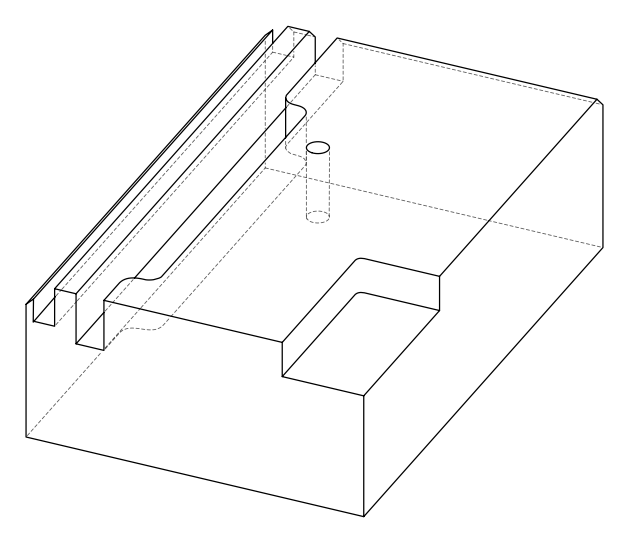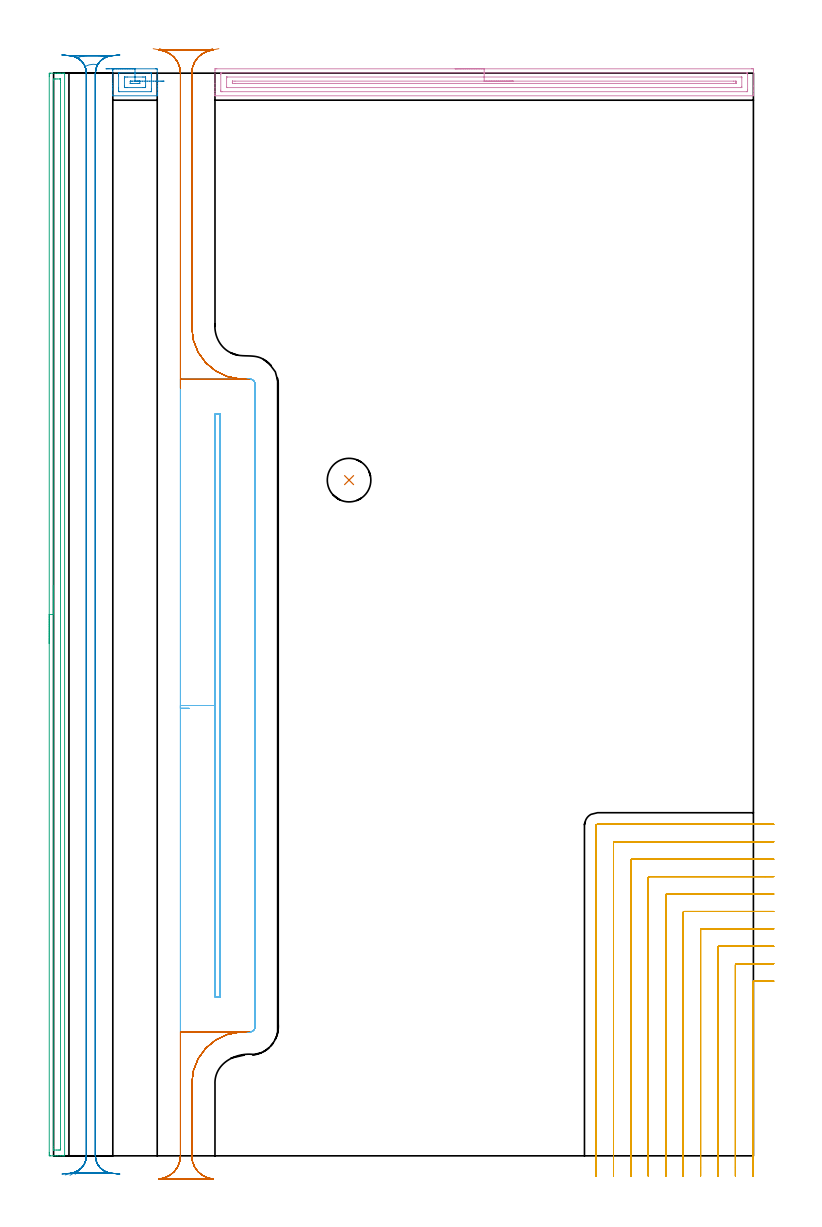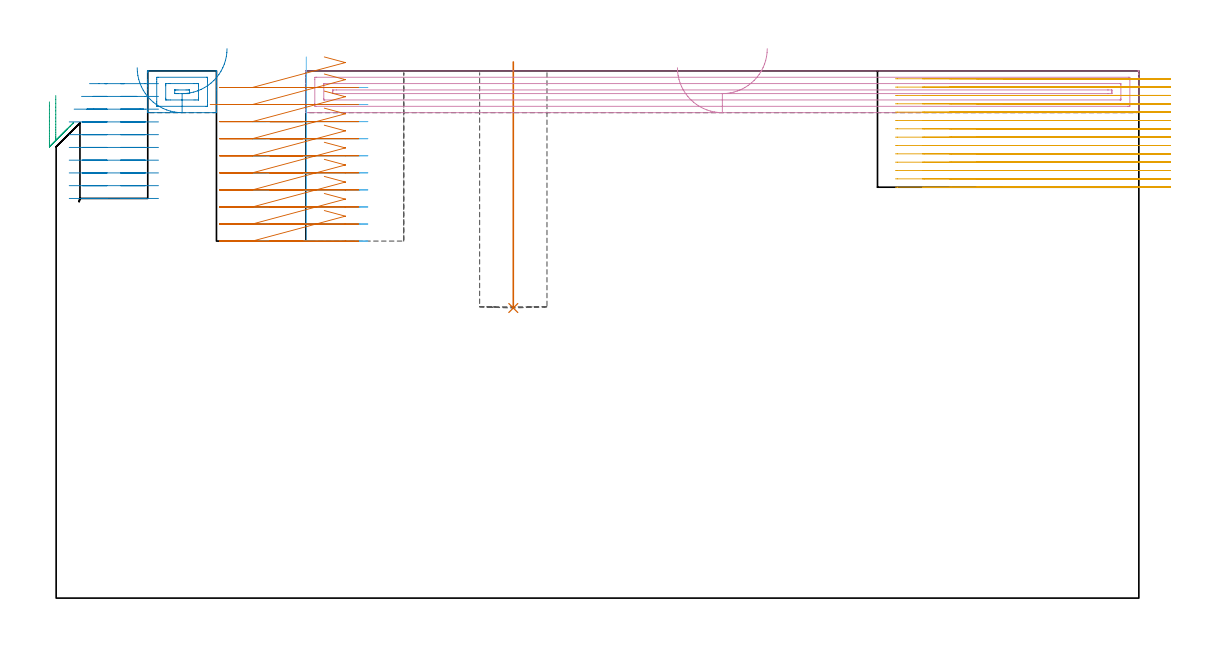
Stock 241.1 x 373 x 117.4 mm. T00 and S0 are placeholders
(PLAN: 8 operations, 4 tool changes, 98 min)
(1 INDEXABLE_INSERT_DRILL_BLIND_HOLE_FROM_SOLID | STEP1POCKET | NXT0302_001 | 0.22 min | 9281 mm3)
(2 AREA_MILL | FG_CHAMFER_SURFACE | UGT0205_001 | 0.68 min | 1146 mm3)
(3 AREA_MILL_1 | FG_CHAMFER_SURFACE_1 | UGT0205_001 | 6.16 min | 51449 mm3)
(4 AREA_MILL_2 | FG_CHAMFER_SURFACE_2 | UGT0205_001 | 6.12 min | 8265 mm3)
(5 MILL_CORNER_NOTCH_RECTANGULAR | CORNER_NOTCH_RECTANGULAR | NXT0201_009 | Follow Part, ap 2, ae 75% | 39.67 min | 178075 mm3)
(6 MILL_SLOT | SLOT_PARTIAL_RECTANGULAR | NXT0201_012 | Follow Part, ap 4, ae 75% | 19.56 min | 378104 mm3)
(7 MILL_RECTANGULAR_SLOT | SLOT_RECTANGULAR | NXT0201_012 | Follow Part, ap 4, ae 75% | 9.46 min | 101861 mm3)
(8 MILL_RECTANGULAR_SLOT_1 | SLOT_RECTANGULAR_1 | NXT0201_011 | Follow Part, ap 3, ae 75% | 16.13 min | 136432 mm3)
(TOOL NXT0302_001 | Index. Insert Drill 15mm [880-D1500L20-05] | D15 PA176 FL75 Z2)
(TOOL UGT0205_001 | Chamfer Mill 20 x 3 x 45 deg. | D20 FL50 Z2)
(TOOL NXT0201_009 | ENDMILL 8mm [2P460-0800-NA 1630] | D8 FL26 Z6)
(TOOL NXT0201_012 | ENDMILL 16mm [2P460-1600-NA 1630] | D16 FL38 Z6)
(TOOL NXT0201_011 | ENDMILL 12mm [2P460-1200-NA 1630] | D12 FL38 Z6)
(OP 1 INDEXABLE_INSERT_DRILL_BLIND_HOLE_FROM_SOLID)
G17 G21 G94 G90
T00 M6
G54
G17 G0 G90 X101.8 Y232.8 S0 M3
G43 Z127.4 H1
G94 G81 G98 Z64.6 F250. R119.4
G80
M5
M2
(OP 2 AREA_MILL)
G17 G21 G94 G90
T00 M6
G54
G17 G0 G90 X18.05 Y374.5 S1061 M3
G43 Z127.4 H0
Z118.1
G94 G1 X18.088 Z117.228 F250.
X18.202 Z116.364
X18.391 Z115.512
X18.653 Z114.68
X18.987 Z113.874
X19.39 Z113.1
X19.858 Z112.364
X20.39 Z111.672
X20.979 Z111.029
X21.622 Z110.44
X22.314 Z109.908
X23.05 Z109.44
X23.824 Z109.037
X24.63 Z108.703
X25.462 Z108.441
X26.313 Z108.252
X27.178 Z108.138
X28.05 Z108.1
X35.155
X35.424 Y374.497 Z108.102
X35.69 Y374.491 Z108.105
X35.7 Y374.218 Z108.378
Y369.403 Z113.191
Y368.712 Z113.886
Y368.509 Z114.088
Y367.818 Z114.779
Y367.615 Z114.982
Y367.209 Z115.39
Y366.233 Z116.366
Y365.827 Z116.771
Y365.484 Z117.114
X35.694 Y365.238 Z117.354
X35.69 Y365.203 Z117.389
X35.599 Y365.2 Z117.4
X20.501
X20.41 Y365.203 Z117.389
X20.401 Y365.236 Z117.356
Y365.241 Z117.352
X20.4 Y365.485 Z117.114
Y367.209 Z115.39
Y367.615 Z114.982
Y367.818 Z114.779
Y368.509 Z114.088
Y368.712 Z113.886
Y369.403 Z113.191
Y373.873 Z108.723
X20.402 Y374.221 Z108.376
X20.41 Y374.491 Z108.105
X20.679 Y374.499 Z108.099
X28.05 Y374.5 Z108.1
Y373.086 Z109.514
X33.379 Y373.085 Z109.515
X33.485 Y373.083 Z109.517
X33.687 Y373.079 Z109.521
X33.691 Y372.979 Z109.621
X33.698 Y372.658 Z109.942
X33.7 Y372.085 Z110.515
Y371.762 Z110.838
Y367.615 Z114.985
Y367.292 Z115.308
X33.696 Y366.721 Z115.879
X33.693 Y366.641 Z115.959
X33.691 Y366.626 Z115.974
X33.66 Y366.621 Z115.979
X33.591 Y366.618 Z115.982
X33.484 Y366.615 Z115.985
X22.721
X22.615 Y366.617 Z115.983
X22.413 Y366.621 Z115.979
X22.409 Y366.721 Z115.879
X22.402 Y367.042 Z115.558
X22.4 Y367.615 Z114.985
Y367.938 Z114.662
Y372.085 Z110.515
Y372.408 Z110.192
X22.404 Y372.979 Z109.621
X22.407 Y373.059 Z109.541
X22.409 Y373.074 Z109.526
X22.44 Y373.079 Z109.521
X22.509 Y373.082 Z109.518
X22.616 Y373.085 Z109.515
X28.05 Y373.086 Z109.514
Y371.672 Z110.928
X30.714
X31.125 Y371.671 Z110.929
X31.603 Y371.669 Z110.931
X31.669 Y371.667 Z110.933
X31.682 Y371.666 Z110.934
X31.69 Y371.616 Z110.984
X31.696 Y371.485 Z111.115
X31.699 Y371.289 Z111.311
X31.7 Y371.191 Z111.409
Y368.509 Z114.091
Y368.411 Z114.189
X31.698 Y368.313 Z114.287
X31.69 Y368.117 Z114.483
X31.683 Y368.034 Z114.566
X31.661 Y368.033 Z114.567
X31.603 Y368.031 Z114.569
X31.192 Y368.029 Z114.571
X30.714 Y368.028 Z114.572
X25.386
X24.975 Y368.029 Z114.571
X24.497 Y368.031 Z114.569
X24.431 Y368.033 Z114.567
X24.418 Y368.034 Z114.566
X24.41 Y368.085 Z114.515
X24.404 Y368.215 Z114.385
X24.401 Y368.411 Z114.189
X24.4 Y368.509 Z114.091
Y371.289 Z111.311
X24.402 Y371.387 Z111.213
X24.41 Y371.583 Z111.017
X24.417 Y371.666 Z110.934
X24.439 Y371.668 Z110.932
X24.497 Y371.669 Z110.931
X24.908 Y371.671 Z110.929
X25.386 Y371.672 Z110.928
X28.05
Y370.257 Z112.343
X29.378 Y370.256 Z112.344
X29.578 Y370.254 Z112.346
X29.676 Y370.25 Z112.35
X29.69 Y370.248 Z112.352
X29.694 Y370.23 Z112.37
X29.696 Y370.192 Z112.408
X29.697 Y369.533 Z113.067
X29.691 Y369.468 Z113.132
X29.688 Y369.45 Z113.15
X29.646 Y369.447 Z113.153
X29.545 Y369.445 Z113.155
X29.343 Y369.443 Z113.157
X28.938
X27.122
X26.722 Y369.444 Z113.156
X26.522 Y369.446 Z113.154
X26.424 Y369.45 Z113.15
X26.41 Y369.452 Z113.148
X26.406 Y369.47 Z113.13
X26.404 Y369.508 Z113.092
X26.403 Y370.167 Z112.433
X26.409 Y370.232 Z112.368
X26.412 Y370.25 Z112.35
X26.454 Y370.253 Z112.347
X26.555 Y370.255 Z112.345
X26.757 Y370.257 Z112.343
X27.162
X28.05
X28.922 Z112.381
X29.786 Z112.495
X30.638 Z112.683
X31.47 Z112.946
X32.276 Z113.28
X33.05 Z113.682
X33.786 Z114.151
X34.478 Z114.682
X35.121 Z115.272
X35.71 Z115.915
X36.242 Z116.607
X36.71 Z117.343
X37.113 Z118.116
X37.447 Z118.922
X37.709 Z119.754
X37.898 Z120.606
X38.012 Z121.471
X38.05 Z122.343
G0 Z127.4
M5
M2
(OP 3 AREA_MILL_1)
G17 G21 G94 G90
T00 M6
G54
G17 G0 G90 X-1.5 Y176.5 S1061 M3
G43 Z127.4 H0
Z110.5
G94 G1 Y176.538 Z109.628 F250.
Y176.652 Z108.764
Y176.841 Z107.912
Y177.103 Z107.08
Y177.437 Z106.274
Y177.84 Z105.5
Y178.308 Z104.764
Y178.84 Z104.072
Y179.429 Z103.429
Y180.072 Z102.84
Y180.764 Z102.309
Y181.5 Z101.84
Y182.274 Z101.437
Y183.08 Z101.103
Y183.912 Z100.841
Y184.764 Z100.652
Y185.628 Z100.538
Y186.5 Z100.5
Y371.938
X-1.499 Y372.378 Z100.501
X-1.495 Y372.826 Z100.503
X-1.491 Y372.99 Z100.505
X-1.053 Y373. Z100.943
X0.709 Z102.704
X1.245 Z103.242
X1.591 Z103.587
X2.126 Z104.122
X2.472 Z104.467
X3.163 Z105.163
X3.449 Z105.449
X3.797 Y372.995 Z105.788
X3.798 Y372.993 Z105.789
X3.8 Y372.825 Z105.8
Y0.175
X3.798 Y0.007 Z105.789
X3.797 Y0.005 Z105.788
X3.449 Y0. Z105.449
X3.163 Z105.163
X2.472 Z104.467
X1.245 Z103.242
X0.709 Z102.704
X0.096 Z102.091
X-1.053 Y0.001 Z100.943
X-1.284 Y0.004 Z100.712
X-1.491 Y0.01 Z100.505
X-1.495 Y0.174 Z100.503
X-1.499 Y0.622 Z100.501
X-1.5 Y1.076 Z100.5
Y186.5
X-0.086 Z101.914
X-0.085 Y370.503 Z101.915
X-0.084 Y370.591 Z101.916
X-0.079 Y370.984 Z101.921
X0.31 Y370.995 Z102.31
X0.709 Y370.998 Z102.709
X1.187 Y371. Z103.187
X2.068 Z104.068
X2.288 Y370.999 Z104.288
X2.32 Y370.998 Z104.32
X2.354 Y370.994 Z104.354
X2.376 Y370.991 Z104.376
X2.379 Y370.966 Z104.379
X2.385 Y370.679 Z104.385
Y370.591
X2.386 Y369.784 Z104.386
X2.385 Y2.497 Z104.385
X2.384 Y2.409 Z104.384
X2.379 Y2.016 Z104.379
X1.99 Y2.005 Z103.99
X1.591 Y2.002 Z103.591
X1.113 Y2. Z103.113
X0.232 Z102.232
X0.012 Y2.001 Z102.012
X-0.02 Y2.002 Z101.98
X-0.054 Y2.005 Z101.946
X-0.076 Y2.009 Z101.924
X-0.079 Y2.034 Z101.921
X-0.085 Y2.321 Z101.915
Y2.409
X-0.086 Y3.216 Z101.914
Y186.5
Y187.372 Z101.952
Y188.236 Z102.066
Y189.088 Z102.255
Y189.92 Z102.517
Y190.726 Z102.851
Y191.5 Z103.254
Y192.236 Z103.723
Y192.928 Z104.254
Y193.571 Z104.843
Y194.16 Z105.486
Y194.692 Z106.178
Y195.16 Z106.914
Y195.563 Z107.688
Y195.897 Z108.494
Y196.159 Z109.326
Y196.348 Z110.178
Y196.462 Z111.043
Y196.5 Z111.914
G0 Z127.4
M5
M2
(OP 4 AREA_MILL_2)
G17 G21 G94 G90
T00 M6
G54
G17 G0 G90 X138.35 Y374.5 S1061 M3
G43 Z127.4 H0
Z118.1
G94 G1 X138.388 Z117.228 F250.
X138.502 Z116.364
X138.691 Z115.512
X138.953 Z114.68
X139.287 Z113.874
X139.69 Z113.1
X140.159 Z112.364
X140.69 Z111.672
X141.279 Z111.029
X141.922 Z110.44
X142.614 Z109.908
X143.35 Z109.44
X144.124 Z109.037
X144.93 Z108.703
X145.762 Z108.441
X146.614 Z108.252
X147.478 Z108.138
X148.35 Z108.1
X240.468
X240.738 Y374.497 Z108.102
X241.09 Y374.492 Z108.106
X241.1 Y374.135 Z108.462
Y368.509 Z114.086
Y367.09 Z115.506
Y366.721 Z115.874
Y365.982 Z116.618
Y365.718 Z116.882
X241.093 Y365.271 Z117.32
X241.09 Y365.203 Z117.389
X240.915 Y365.2 Z117.4
X55.785
X55.61 Y365.203 Z117.388
X55.605 Y365.235 Z117.357
X55.603 Y365.273 Z117.318
X55.6 Y365.718 Z116.881
Y365.982 Z116.618
Y366.721 Z115.874
Y367.985 Z114.613
Y369.403 Z113.193
X55.601 Y373.873 Z108.725
X55.606 Y374.493 Z108.105
X55.61 Y374.495 Z108.102
X56.232 Y374.5 Z108.1
X148.35
Y373.086 Z109.514
X238.679
X238.786 Y373.084 Z109.516
X238.999 Y373.079 Z109.521
X239.091 Y373.07 Z109.53
X239.095 Y373.039 Z109.561
X239.098 Y372.979 Z109.621
X239.1 Y372.558 Z110.042
X239.099 Y367.195 Z115.405
X239.093 Y366.721 Z115.879
X239.09 Y366.623 Z115.977
X238.893 Y366.617 Z115.983
X238.786 Y366.615 Z115.985
X58.021 Y366.614 Z115.986
X57.914 Y366.616 Z115.984
X57.701 Y366.621 Z115.979
X57.609 Y366.63 Z115.97
X57.605 Y366.661 Z115.939
X57.602 Y366.721 Z115.879
X57.6 Y367.141 Z115.459
X57.601 Y372.505 Z110.095
X57.607 Y372.979 Z109.621
X57.61 Y373.077 Z109.523
X57.807 Y373.083 Z109.517
X57.914 Y373.085 Z109.515
X148.35 Y373.086 Z109.514
Y371.672 Z110.928
X236.891 Y371.671 Z110.929
X237.051 Y371.67 Z110.93
X237.077 Y371.668 Z110.932
X237.085 Y371.666 Z110.934
X237.09 Y371.65 Z110.95
X237.097 Y371.54 Z111.06
X237.099 Y371.4 Z111.2
Y368.301 Z114.299
X237.093 Y368.091 Z114.509
X237.09 Y368.036 Z114.564
X237.069 Y368.034 Z114.566
X237.011 Y368.031 Z114.569
X236.891 Y368.029 Z114.571
X59.81
X59.649 Y368.03 Z114.57
X59.623 Y368.032 Z114.568
X59.615 Y368.034 Z114.566
X59.61 Y368.05 Z114.55
X59.604 Y368.16 Z114.44
X59.601 Y368.3 Z114.3
Y371.399 Z111.201
X59.607 Y371.609 Z110.991
X59.61 Y371.664 Z110.936
X59.631 Y371.666 Z110.934
X59.689 Y371.669 Z110.931
X59.81 Y371.671 Z110.929
X148.35 Y371.672 Z110.928
Y370.257 Z112.343
X234.247
X235.061 Y370.252 Z112.348
X235.082 Y370.251 Z112.349
X235.09 Y370.238 Z112.362
X235.095 Y370.184 Z112.416
X235.099 Y370.073 Z112.527
X235.1 Y369.85 Z112.75
X235.099 Y369.627 Z112.973
X235.095 Y369.516 Z113.084
X235.09 Y369.462 Z113.138
X235.082 Y369.449 Z113.151
X235.058 Y369.447 Z113.153
X234.247 Y369.443 Z113.157
X234.208
X62.453
X61.639 Y369.448 Z113.152
X61.618 Y369.449 Z113.151
X61.61 Y369.462 Z113.138
X61.605 Y369.516 Z113.084
X61.602 Y369.627 Z112.973
X61.6 Y369.85 Z112.75
X61.602 Y370.073 Z112.527
X61.605 Y370.184 Z112.416
X61.61 Y370.238 Z112.362
X61.618 Y370.251 Z112.349
X61.641 Y370.254 Z112.346
X61.678 Y370.256 Z112.344
X62.493 Y370.257 Z112.343
X148.35
X149.222 Z112.381
X150.087 Z112.495
X150.938 Z112.683
X151.77 Z112.946
X152.576 Z113.28
X153.35 Z113.682
X154.086 Z114.151
X154.778 Z114.682
X155.421 Z115.272
X156.01 Z115.915
X156.542 Z116.607
X157.01 Z117.343
X157.413 Z118.116
X157.747 Z118.922
X158.009 Z119.754
X158.198 Z120.606
X158.312 Z121.471
X158.35 Z122.343
G0 Z127.4
M5
M2
(OP 5 MILL_CORNER_NOTCH_RECTANGULAR)
G17 G21 G94 G90
T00 M6
G54
G17 G0 G90 X248.1 Y60.2 S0 M3
G43 Z127.507 H1
Z115.649
G94 G1 X245.1 F250.
X241.295 F500.
G3 X240.9 Y59.805 R0.4
G1 Y-4.
Y-7. F250.
G0 Z127.507
X248.1 Y66.2
Z115.649
G1 X245.1
X235.296 F500.
G3 X234.9 Y65.804 R0.4
G1 Y-4.
Y-7. F250.
G0 Z127.507
X248.1 Y72.2
Z115.649
G1 X245.1
X229.296 F500.
G3 X228.9 Y71.804 R0.4
G1 Y-4.
Y-7. F250.
G0 Z127.507
X248.1 Y78.2
Z115.649
G1 X245.1
X223.296 F500.
G3 X222.9 Y77.804 R0.4
G1 Y-4.
Y-7. F250.
G0 Z127.507
X248.1 Y84.2
Z115.649
G1 X245.1
X217.296 F500.
G3 X216.9 Y83.804 R0.4
G1 Y-4.
Y-7. F250.
G0 Z127.507
X248.1 Y90.2
Z115.649
G1 X245.1
X211.297 F500.
G3 X210.9 Y89.803 R0.4
G1 Y-4.
Y-7. F250.
G0 Z127.507
X248.1 Y96.2
Z115.649
G1 X245.1
X205.297 F500.
G3 X204.9 Y95.803 R0.4
G1 Y-4.
Y-7. F250.
G0 Z127.507
X248.1 Y102.2
Z115.649
G1 X245.1
X199.297 F500.
G3 X198.9 Y101.803 R0.4
G1 Y-4.
Y-7. F250.
G0 Z127.507
X248.1 Y108.2
Z115.649
G1 X245.1
X193.297 F500.
G3 X192.9 Y107.803 R0.4
G1 Y-4.
Y-7. F250.
G0 Z127.507
X248.1 Y114.2
Z115.649
G1 X245.1
X187.297 F500.
G3 X186.9 Y113.803 R0.4
G1 Y-4.
Y-7. F250.
G0 Z127.507
X248.1 Y60.2
Z113.792
G1 X245.1
X241.295 F500.
G3 X240.9 Y59.805 R0.4
G1 Y-4.
Y-7. F250.
G0 Z127.507
X248.1 Y66.2
Z113.792
G1 X245.1
X235.296 F500.
G3 X234.9 Y65.804 R0.4
G1 Y-4.
Y-7. F250.
G0 Z127.507
X248.1 Y72.2
Z113.792
G1 X245.1
X229.296 F500.
G3 X228.9 Y71.804 R0.4
G1 Y-4.
Y-7. F250.
G0 Z127.507
X248.1 Y78.2
Z113.792
G1 X245.1
X223.296 F500.
G3 X222.9 Y77.804 R0.4
G1 Y-4.
Y-7. F250.
G0 Z127.507
X248.1 Y84.2
Z113.792
G1 X245.1
X217.296 F500.
G3 X216.9 Y83.804 R0.4
G1 Y-4.
Y-7. F250.
G0 Z127.507
X248.1 Y90.2
Z113.792
G1 X245.1
X211.296 F500.
G3 X210.9 Y89.803 R0.4
G1 Y-4.
Y-7. F250.
G0 Z127.507
X248.1 Y96.2
Z113.792
G1 X245.1
X205.297 F500.
G3 X204.9 Y95.803 R0.4
G1 Y-4.
Y-7. F250.
G0 Z127.507
X248.1 Y102.2
Z113.792
G1 X245.1
X199.297 F500.
G3 X198.9 Y101.803 R0.4
G1 Y-4.
Y-7. F250.
G0 Z127.507
X248.1 Y108.2
Z113.792
G1 X245.1
X193.297 F500.
G3 X192.9 Y107.803 R0.4
G1 Y-4.
Y-7. F250.
G0 Z127.507
X248.1 Y114.2
Z113.792
G1 X245.1
X187.297 F500.
G3 X186.9 Y113.803 R0.4
G1 Y-4.
Y-7. F250.
G0 Z127.507
X248.1 Y60.2
Z111.934
G1 X245.1
X241.295 F500.
G3 X240.9 Y59.805 R0.4
G1 Y-4.
Y-7. F250.
G0 Z127.507
X248.1 Y66.2
Z111.934
G1 X245.1
X235.296 F500.
G3 X234.9 Y65.804 R0.4
G1 Y-4.
Y-7. F250.
G0 Z127.507
X248.1 Y72.2
Z111.934
G1 X245.1
X229.296 F500.
G3 X228.9 Y71.804 R0.4
G1 Y-4.
Y-7. F250.
G0 Z127.507
X248.1 Y78.2
Z111.934
G1 X245.1
X223.296 F500.
G3 X222.9 Y77.804 R0.4
G1 Y-4.
Y-7. F250.
G0 Z127.507
X248.1 Y84.2
Z111.934
G1 X245.1
X217.296 F500.
G3 X216.9 Y83.804 R0.4
G1 Y-4.
Y-7. F250.
G0 Z127.507
X248.1 Y90.2
Z111.934
G1 X245.1
X211.297 F500.
G3 X210.9 Y89.803 R0.4
G1 Y-4.
Y-7. F250.
G0 Z127.507
X248.1 Y96.2
Z111.934
G1 X245.1
X205.297 F500.
G3 X204.9 Y95.803 R0.4
G1 Y-4.
Y-7. F250.
G0 Z127.507
X248.1 Y102.2
Z111.934
G1 X245.1
X199.297 F500.
G3 X198.9 Y101.803 R0.4
G1 Y-4.
Y-7. F250.
G0 Z127.507
X248.1 Y108.2
Z111.934
G1 X245.1
X193.297 F500.
G3 X192.9 Y107.803 R0.4
G1 Y-4.
Y-7. F250.
G0 Z127.507
X248.1 Y114.2
Z111.934
G1 X245.1
X187.297 F500.
G3 X186.9 Y113.803 R0.4
G1 Y-4.
Y-7. F250.
G0 Z127.507
X248.1 Y60.2
Z110.076
G1 X245.1
X241.295 F500.
G3 X240.9 Y59.805 R0.4
G1 Y-4.
Y-7. F250.
G0 Z127.507
X248.1 Y66.2
Z110.076
G1 X245.1
X235.296 F500.
G3 X234.9 Y65.804 R0.4
G1 Y-4.
Y-7. F250.
G0 Z127.507
X248.1 Y72.2
Z110.076
G1 X245.1
X229.296 F500.
G3 X228.9 Y71.804 R0.4
G1 Y-4.
Y-7. F250.
G0 Z127.507
X248.1 Y78.2
Z110.076
G1 X245.1
X223.296 F500.
G3 X222.9 Y77.804 R0.4
G1 Y-4.
Y-7. F250.
G0 Z127.507
X248.1 Y84.2
Z110.076
G1 X245.1
X217.296 F500.
G3 X216.9 Y83.804 R0.4
G1 Y-4.
Y-7. F250.
G0 Z127.507
X248.1 Y90.2
Z110.076
G1 X245.1
X211.296 F500.
G3 X210.9 Y89.803 R0.4
G1 Y-4.
Y-7. F250.
G0 Z127.507
X248.1 Y96.2
Z110.076
G1 X245.1
X205.297 F500.
G3 X204.9 Y95.803 R0.4
G1 Y-4.
Y-7. F250.
G0 Z127.507
X248.1 Y102.2
Z110.076
G1 X245.1
X199.297 F500.
G3 X198.9 Y101.803 R0.4
G1 Y-4.
Y-7. F250.
G0 Z127.507
X248.1 Y108.2
Z110.076
G1 X245.1
X193.297 F500.
G3 X192.9 Y107.803 R0.4
G1 Y-4.
Y-7. F250.
G0 Z127.507
X248.1 Y114.2
Z110.076
G1 X245.1
X187.297 F500.
G3 X186.9 Y113.803 R0.4
G1 Y-4.
Y-7. F250.
G0 Z127.507
X248.1 Y60.2
Z108.219
G1 X245.1
X241.295 F500.
G3 X240.9 Y59.805 R0.4
G1 Y-4.
Y-7. F250.
G0 Z127.507
X248.1 Y66.2
Z108.219
G1 X245.1
X235.296 F500.
G3 X234.9 Y65.804 R0.4
G1 Y-4.
Y-7. F250.
G0 Z127.507
X248.1 Y72.2
Z108.219
G1 X245.1
X229.296 F500.
G3 X228.9 Y71.804 R0.4
G1 Y-4.
Y-7. F250.
G0 Z127.507
X248.1 Y78.2
Z108.219
G1 X245.1
X223.296 F500.
G3 X222.9 Y77.804 R0.4
G1 Y-4.
Y-7. F250.
G0 Z127.507
X248.1 Y84.2
Z108.219
G1 X245.1
X217.296 F500.
G3 X216.9 Y83.804 R0.4
G1 Y-4.
Y-7. F250.
G0 Z127.507
X248.1 Y90.2
Z108.219
G1 X245.1
X211.297 F500.
G3 X210.9 Y89.803 R0.4
G1 Y-4.
Y-7. F250.
G0 Z127.507
X248.1 Y96.2
Z108.219
G1 X245.1
X205.297 F500.
G3 X204.9 Y95.803 R0.4
G1 Y-4.
Y-7. F250.
G0 Z127.507
X248.1 Y102.2
Z108.219
G1 X245.1
X199.297 F500.
G3 X198.9 Y101.803 R0.4
G1 Y-4.
Y-7. F250.
G0 Z127.507
X248.1 Y108.2
Z108.219
G1 X245.1
X193.297 F500.
G3 X192.9 Y107.803 R0.4
G1 Y-4.
Y-7. F250.
G0 Z127.507
X248.1 Y114.2
Z108.219
G1 X245.1
X187.297 F500.
G3 X186.9 Y113.803 R0.4
G1 Y-4.
Y-7. F250.
G0 Z127.507
X248.1 Y60.2
Z106.361
G1 X245.1
X241.295 F500.
G3 X240.9 Y59.805 R0.4
G1 Y-4.
Y-7. F250.
G0 Z127.507
X248.1 Y66.2
Z106.361
G1 X245.1
X235.296 F500.
G3 X234.9 Y65.804 R0.4
G1 Y-4.
Y-7. F250.
G0 Z127.507
X248.1 Y72.2
Z106.361
G1 X245.1
X229.296 F500.
G3 X228.9 Y71.804 R0.4
G1 Y-4.
Y-7. F250.
G0 Z127.507
X248.1 Y78.2
Z106.361
G1 X245.1
X223.296 F500.
G3 X222.9 Y77.804 R0.4
G1 Y-4.
Y-7. F250.
G0 Z127.507
X248.1 Y84.2
Z106.361
G1 X245.1
X217.296 F500.
G3 X216.9 Y83.804 R0.4
G1 Y-4.
Y-7. F250.
G0 Z127.507
X248.1 Y90.2
Z106.361
G1 X245.1
X211.296 F500.
G3 X210.9 Y89.804 R0.4
G1 Y-4.
Y-7. F250.
G0 Z127.507
X248.1 Y96.2
Z106.361
G1 X245.1
X205.297 F500.
G3 X204.9 Y95.803 R0.4
G1 Y-4.
Y-7. F250.
G0 Z127.507
X248.1 Y102.2
Z106.361
G1 X245.1
X199.297 F500.
G3 X198.9 Y101.803 R0.4
G1 Y-4.
Y-7. F250.
G0 Z127.507
X248.1 Y108.2
Z106.361
G1 X245.1
X193.297 F500.
G3 X192.9 Y107.803 R0.4
G1 Y-4.
Y-7. F250.
G0 Z127.507
X248.1 Y114.2
Z106.361
G1 X245.1
X187.297 F500.
G3 X186.9 Y113.803 R0.4
G1 Y-4.
Y-7. F250.
G0 Z127.507
X248.1 Y60.2
Z104.503
G1 X245.1
X241.295 F500.
G3 X240.9 Y59.805 R0.4
G1 Y-4.
Y-7. F250.
G0 Z127.507
X248.1 Y66.2
Z104.503
G1 X245.1
X235.296 F500.
G3 X234.9 Y65.804 R0.4
G1 Y-4.
Y-7. F250.
G0 Z127.507
X248.1 Y72.2
Z104.503
G1 X245.1
X229.296 F500.
G3 X228.9 Y71.804 R0.4
G1 Y-4.
Y-7. F250.
G0 Z127.507
X248.1 Y78.2
Z104.503
G1 X245.1
X223.296 F500.
G3 X222.9 Y77.804 R0.4
G1 Y-4.
Y-7. F250.
G0 Z127.507
X248.1 Y84.2
Z104.503
G1 X245.1
X217.296 F500.
G3 X216.9 Y83.804 R0.4
G1 Y-4.
Y-7. F250.
G0 Z127.507
X248.1 Y90.2
Z104.503
G1 X245.1
X211.296 F500.
G3 X210.9 Y89.804 R0.4
G1 Y-4.
Y-7. F250.
G0 Z127.507
X248.1 Y96.2
Z104.503
G1 X245.1
X205.297 F500.
G3 X204.9 Y95.803 R0.4
G1 Y-4.
Y-7. F250.
G0 Z127.507
X248.1 Y102.2
Z104.503
G1 X245.1
X199.297 F500.
G3 X198.9 Y101.803 R0.4
G1 Y-4.
Y-7. F250.
G0 Z127.507
X248.1 Y108.2
Z104.503
G1 X245.1
X193.297 F500.
G3 X192.9 Y107.803 R0.4
G1 Y-4.
Y-7. F250.
G0 Z127.507
X248.1 Y114.2
Z104.503
G1 X245.1
X187.297 F500.
G3 X186.9 Y113.803 R0.4
G1 Y-4.
Y-7. F250.
G0 Z127.507
X248.1 Y60.2
Z102.646
G1 X245.1
X241.295 F500.
G3 X240.9 Y59.805 R0.4
G1 Y-4.
Y-7. F250.
G0 Z127.507
X248.1 Y66.2
Z102.646
G1 X245.1
X235.296 F500.
G3 X234.9 Y65.804 R0.4
G1 Y-4.
Y-7. F250.
G0 Z127.507
X248.1 Y72.2
Z102.646
G1 X245.1
X229.296 F500.
G3 X228.9 Y71.804 R0.4
G1 Y-4.
Y-7. F250.
G0 Z127.507
X248.1 Y78.2
Z102.646
G1 X245.1
X223.296 F500.
G3 X222.9 Y77.804 R0.4
G1 Y-4.
Y-7. F250.
G0 Z127.507
X248.1 Y84.2
Z102.646
G1 X245.1
X217.296 F500.
G3 X216.9 Y83.804 R0.4
G1 Y-4.
Y-7. F250.
G0 Z127.507
X248.1 Y90.2
Z102.646
G1 X245.1
X211.297 F500.
G3 X210.9 Y89.803 R0.4
G1 Y-4.
Y-7. F250.
G0 Z127.507
X248.1 Y96.2
Z102.646
G1 X245.1
X205.297 F500.
G3 X204.9 Y95.803 R0.4
G1 Y-4.
Y-7. F250.
G0 Z127.507
X248.1 Y102.2
Z102.646
G1 X245.1
X199.297 F500.
G3 X198.9 Y101.803 R0.4
G1 Y-4.
Y-7. F250.
G0 Z127.507
X248.1 Y108.2
Z102.646
G1 X245.1
X193.297 F500.
G3 X192.9 Y107.803 R0.4
G1 Y-4.
Y-7. F250.
G0 Z127.507
X248.1 Y114.2
Z102.646
G1 X245.1
X187.297 F500.
G3 X186.9 Y113.803 R0.4
G1 Y-4.
Y-7. F250.
G0 Z127.507
X248.1 Y60.2
Z100.788
G1 X245.1
X241.295 F500.
G3 X240.9 Y59.805 R0.4
G1 Y-4.
Y-7. F250.
G0 Z127.507
X248.1 Y66.2
Z100.788
G1 X245.1
X235.296 F500.
G3 X234.9 Y65.804 R0.4
G1 Y-4.
Y-7. F250.
G0 Z127.507
X248.1 Y72.2
Z100.788
G1 X245.1
X229.296 F500.
G3 X228.9 Y71.804 R0.4
G1 Y-4.
Y-7. F250.
G0 Z127.507
X248.1 Y78.2
Z100.788
G1 X245.1
X223.296 F500.
G3 X222.9 Y77.804 R0.4
G1 Y-4.
Y-7. F250.
G0 Z127.507
X248.1 Y84.2
Z100.788
G1 X245.1
X217.296 F500.
G3 X216.9 Y83.804 R0.4
G1 Y-4.
Y-7. F250.
G0 Z127.507
X248.1 Y90.2
Z100.788
G1 X245.1
X211.297 F500.
G3 X210.9 Y89.803 R0.4
G1 Y-4.
Y-7. F250.
G0 Z127.507
X248.1 Y96.2
Z100.788
G1 X245.1
X205.297 F500.
G3 X204.9 Y95.803 R0.4
G1 Y-4.
Y-7. F250.
G0 Z127.507
X248.1 Y102.2
Z100.788
G1 X245.1
X199.297 F500.
G3 X198.9 Y101.803 R0.4
G1 Y-4.
Y-7. F250.
G0 Z127.507
X248.1 Y108.2
Z100.788
G1 X245.1
X193.297 F500.
G3 X192.9 Y107.803 R0.4
G1 Y-4.
Y-7. F250.
G0 Z127.507
X248.1 Y114.2
Z100.788
G1 X245.1
X187.297 F500.
G3 X186.9 Y113.803 R0.4
G1 Y-4.
Y-7. F250.
G0 Z127.507
X248.1 Y60.2
Z98.931
G1 X245.1
X241.295 F500.
G3 X240.9 Y59.805 R0.4
G1 Y-4.
Y-7. F250.
G0 Z127.507
X248.1 Y66.2
Z98.931
G1 X245.1
X235.296 F500.
G3 X234.9 Y65.804 R0.4
G1 Y-4.
Y-7. F250.
G0 Z127.507
X248.1 Y72.2
Z98.931
G1 X245.1
X229.296 F500.
G3 X228.9 Y71.804 R0.4
G1 Y-4.
Y-7. F250.
G0 Z127.507
X248.1 Y78.2
Z98.931
G1 X245.1
X223.296 F500.
G3 X222.9 Y77.804 R0.4
G1 Y-4.
Y-7. F250.
G0 Z127.507
X248.1 Y84.2
Z98.931
G1 X245.1
X217.296 F500.
G3 X216.9 Y83.804 R0.4
G1 Y-4.
Y-7. F250.
G0 Z127.507
X248.1 Y90.2
Z98.931
G1 X245.1
X211.297 F500.
G3 X210.9 Y89.803 R0.4
G1 Y-4.
Y-7. F250.
G0 Z127.507
X248.1 Y96.2
Z98.931
G1 X245.1
X205.297 F500.
G3 X204.9 Y95.803 R0.4
G1 Y-4.
Y-7. F250.
G0 Z127.507
X248.1 Y102.2
Z98.931
G1 X245.1
X199.297 F500.
G3 X198.9 Y101.803 R0.4
G1 Y-4.
Y-7. F250.
G0 Z127.507
X248.1 Y108.2
Z98.931
G1 X245.1
X193.297 F500.
G3 X192.9 Y107.803 R0.4
G1 Y-4.
Y-7. F250.
G0 Z127.507
X248.1 Y114.2
Z98.931
G1 X245.1
X187.297 F500.
G3 X186.9 Y113.803 R0.4
G1 Y-4.
Y-7. F250.
G0 Z127.507
X248.1 Y60.2
Z97.073
G1 X245.1
X241.295 F500.
G3 X240.9 Y59.805 R0.4
G1 Y-4.
Y-7. F250.
G0 Z127.507
X248.1 Y66.2
Z97.073
G1 X245.1
X235.296 F500.
G3 X234.9 Y65.804 R0.4
G1 Y-4.
Y-7. F250.
G0 Z127.507
X248.1 Y72.2
Z97.073
G1 X245.1
X229.296 F500.
G3 X228.9 Y71.804 R0.4
G1 Y-4.
Y-7. F250.
G0 Z127.507
X248.1 Y78.2
Z97.073
G1 X245.1
X223.296 F500.
G3 X222.9 Y77.804 R0.4
G1 Y-4.
Y-7. F250.
G0 Z127.507
X248.1 Y84.2
Z97.073
G1 X245.1
X217.296 F500.
G3 X216.9 Y83.804 R0.4
G1 Y-4.
Y-7. F250.
G0 Z127.507
X248.1 Y90.2
Z97.073
G1 X245.1
X211.297 F500.
G3 X210.9 Y89.803 R0.4
G1 Y-4.
Y-7. F250.
G0 Z127.507
X248.1 Y96.2
Z97.073
G1 X245.1
X205.297 F500.
G3 X204.9 Y95.803 R0.4
G1 Y-4.
Y-7. F250.
G0 Z127.507
X248.1 Y102.2
Z97.073
G1 X245.1
X199.297 F500.
G3 X198.9 Y101.803 R0.4
G1 Y-4.
Y-7. F250.
G0 Z127.507
X248.1 Y108.2
Z97.073
G1 X245.1
X193.297 F500.
G3 X192.9 Y107.803 R0.4
G1 Y-4.
Y-7. F250.
G0 Z127.507
X248.1 Y114.2
Z97.073
G1 X245.1
X187.297 F500.
G3 X186.9 Y113.803 R0.4
G1 Y-4.
Y-7. F250.
G0 Z127.507
X248.1 Y60.2
Z95.215
G1 X245.1
X241.295 F500.
G3 X240.9 Y59.805 R0.4
G1 Y-4.
Y-7. F250.
G0 Z127.507
X248.1 Y66.2
Z95.215
G1 X245.1
X235.296 F500.
G3 X234.9 Y65.804 R0.4
G1 Y-4.
Y-7. F250.
G0 Z127.507
X248.1 Y72.2
Z95.215
G1 X245.1
X229.296 F500.
G3 X228.9 Y71.804 R0.4
G1 Y-4.
Y-7. F250.
G0 Z127.507
X248.1 Y78.2
Z95.215
G1 X245.1
X223.296 F500.
G3 X222.9 Y77.804 R0.4
G1 Y-4.
Y-7. F250.
G0 Z127.507
X248.1 Y84.2
Z95.215
G1 X245.1
X217.296 F500.
G3 X216.9 Y83.804 R0.4
G1 Y-4.
Y-7. F250.
G0 Z127.507
X248.1 Y90.2
Z95.215
G1 X245.1
X211.297 F500.
G3 X210.9 Y89.803 R0.4
G1 Y-4.
Y-7. F250.
G0 Z127.507
X248.1 Y96.2
Z95.215
G1 X245.1
X205.297 F500.
G3 X204.9 Y95.803 R0.4
G1 Y-4.
Y-7. F250.
G0 Z127.507
X248.1 Y102.2
Z95.215
G1 X245.1
X199.297 F500.
G3 X198.9 Y101.803 R0.4
G1 Y-4.
Y-7. F250.
G0 Z127.507
X248.1 Y108.2
Z95.215
G1 X245.1
X193.297 F500.
G3 X192.9 Y107.803 R0.4
G1 Y-4.
Y-7. F250.
G0 Z127.507
X248.1 Y114.2
Z95.215
G1 X245.1
X187.297 F500.
G3 X186.9 Y113.803 R0.4
G1 Y-4.
Y-7. F250.
G0 Z127.507
X248.1 Y60.2
Z93.358
G1 X245.1
X241.295 F500.
G3 X240.9 Y59.805 R0.4
G1 Y-4.
Y-7. F250.
G0 Z127.507
X248.1 Y66.2
Z93.358
G1 X245.1
X235.296 F500.
G3 X234.9 Y65.804 R0.4
G1 Y-4.
Y-7. F250.
G0 Z127.507
X248.1 Y72.2
Z93.358
G1 X245.1
X229.296 F500.
G3 X228.9 Y71.804 R0.4
G1 Y-4.
Y-7. F250.
G0 Z127.507
X248.1 Y78.2
Z93.358
G1 X245.1
X223.296 F500.
G3 X222.9 Y77.804 R0.4
G1 Y-4.
Y-7. F250.
G0 Z127.507
X248.1 Y84.2
Z93.358
G1 X245.1
X217.296 F500.
G3 X216.9 Y83.804 R0.4
G1 Y-4.
Y-7. F250.
G0 Z127.507
X248.1 Y90.2
Z93.358
G1 X245.1
X211.297 F500.
G3 X210.9 Y89.803 R0.4
G1 Y-4.
Y-7. F250.
G0 Z127.507
X248.1 Y96.2
Z93.358
G1 X245.1
X205.297 F500.
G3 X204.9 Y95.803 R0.4
G1 Y-4.
Y-7. F250.
G0 Z127.507
X248.1 Y102.2
Z93.358
G1 X245.1
X199.297 F500.
G3 X198.9 Y101.803 R0.4
G1 Y-4.
Y-7. F250.
G0 Z127.507
X248.1 Y108.2
Z93.358
G1 X245.1
X193.297 F500.
G3 X192.9 Y107.803 R0.4
G1 Y-4.
Y-7. F250.
G0 Z127.507
X248.1 Y114.2
Z93.358
G1 X245.1
X187.297 F500.
G3 X186.9 Y113.803 R0.4
G1 Y-4.
Y-7. F250.
G0 Z127.507
X248.1 Y60.2
Z91.5
G1 X245.1
X241.295 F500.
G3 X240.9 Y59.805 R0.4
G1 Y-4.
Y-7. F250.
G0 Z127.507
X248.1 Y66.2
Z91.5
G1 X245.1
X235.296 F500.
G3 X234.9 Y65.804 R0.4
G1 Y-4.
Y-7. F250.
G0 Z127.507
X248.1 Y72.2
Z91.5
G1 X245.1
X229.296 F500.
G3 X228.9 Y71.804 R0.4
G1 Y-4.
Y-7. F250.
G0 Z127.507
X248.1 Y78.2
Z91.5
G1 X245.1
X223.296 F500.
G3 X222.9 Y77.804 R0.4
G1 Y-4.
Y-7. F250.
G0 Z127.507
X248.1 Y84.2
Z91.5
G1 X245.1
X217.296 F500.
G3 X216.9 Y83.804 R0.4
G1 Y-4.
Y-7. F250.
G0 Z127.507
X248.1 Y90.2
Z91.5
G1 X245.1
X211.297 F500.
G3 X210.9 Y89.803 R0.4
G1 Y-4.
Y-7. F250.
G0 Z127.507
X248.1 Y96.2
Z91.5
G1 X245.1
X205.297 F500.
G3 X204.9 Y95.803 R0.4
G1 Y-4.
Y-7. F250.
G0 Z127.507
X248.1 Y102.2
Z91.5
G1 X245.1
X199.297 F500.
G3 X198.9 Y101.803 R0.4
G1 Y-4.
Y-7. F250.
G0 Z127.507
X248.1 Y108.2
Z91.5
G1 X245.1
X193.297 F500.
G3 X192.9 Y107.803 R0.4
G1 Y-4.
Y-7. F250.
G0 Z127.507
X248.1 Y114.2
Z91.5
G1 X245.1
X187.297 F500.
G3 X186.9 Y113.803 R0.4
G1 Y-4.
Y-7. F250.
G0 Z127.507
M5
M2
(OP 6 MILL_SLOT)
G17 G21 G94 G90
T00 M6
G54
G17 G0 G90 X55.7 Y180.531 S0 M3
G43 Z127.507 H1
Z120.507
G94 G1 Y155.15 Z113.706 F250.
Y54.7 F500.
X57.4
Y255.6
X55.7
Y155.15
X43.7
Y42.7
X67.6
G3 X69.4 Y44.5 R1.8
G1 Y265.8
G3 X67.6 Y267.6 R1.8
G1 X43.7
Y155.15
Y154.15
X46.7 F250.
G0 X55.7 Y180.531 Z116.706
G1 Y155.15 Z109.906
Y54.7 F500.
X57.4
Y255.6
X55.7
Y155.15
X43.7
Y42.7
X67.6
G3 X69.4 Y44.5 R1.8
G1 Y265.8
G3 X67.6 Y267.6 R1.8
G1 X43.7
Y155.15
Y154.15
X46.7 F250.
G0 X55.7 Y180.531 Z112.906
G1 Y155.15 Z106.105
Y54.7 F500.
X57.4
Y255.6
X55.7
Y155.15
X43.7
Y42.7
X67.6
G3 X69.4 Y44.5 R1.8
G1 Y265.8
G3 X67.6 Y267.6 R1.8
G1 X43.7
Y155.15
Y154.15
X46.7 F250.
G0 X55.7 Y180.531 Z109.105
G1 Y155.15 Z102.304
Y54.7 F500.
X57.4
Y255.6
X55.7
Y155.15
X43.7
Y42.7
X67.6
G3 X69.4 Y44.5 R1.8
G1 Y265.8
G3 X67.6 Y267.6 R1.8
G1 X43.7
Y155.15
Y154.15
X46.7 F250.
G0 X55.7 Y180.531 Z105.304
G1 Y155.15 Z98.503
Y54.7 F500.
X57.4
Y255.6
X55.7
Y155.15
X43.7
Y42.7
X67.6
G3 X69.4 Y44.5 R1.8
G1 Y265.8
G3 X67.6 Y267.6 R1.8
G1 X43.7
Y155.15
Y154.15
X46.7 F250.
G0 X55.7 Y180.531 Z101.503
G1 Y155.15 Z94.703
Y54.7 F500.
X57.4
Y255.6
X55.7
Y155.15
X43.7
Y42.7
X67.6
G3 X69.4 Y44.5 R1.8
G1 Y265.8
G3 X67.6 Y267.6 R1.8
G1 X43.7
Y155.15
Y154.15
X46.7 F250.
G0 X55.7 Y180.531 Z97.703
G1 Y155.15 Z90.902
Y54.7 F500.
X57.4
Y255.6
X55.7
Y155.15
X43.7
Y42.7
X67.6
G3 X69.4 Y44.5 R1.8
G1 Y265.8
G3 X67.6 Y267.6 R1.8
G1 X43.7
Y155.15
Y154.15
X46.7 F250.
G0 X55.7 Y180.531 Z93.902
G1 Y155.15 Z87.101
Y54.7 F500.
X57.4
Y255.6
X55.7
Y155.15
X43.7
Y42.7
X67.6
G3 X69.4 Y44.5 R1.8
G1 Y265.8
G3 X67.6 Y267.6 R1.8
G1 X43.7
Y155.15
Y154.15
X46.7 F250.
G0 X55.7 Y180.531 Z90.101
G1 Y155.15 Z83.301
Y54.7 F500.
X57.4
Y255.6
X55.7
Y155.15
X43.7
Y42.7
X67.6
G3 X69.4 Y44.5 R1.8
G1 Y265.8
G3 X67.6 Y267.6 R1.8
G1 X43.7
Y155.15
Y154.15
X46.7 F250.
G0 X55.7 Y180.531 Z86.301
G1 Y155.15 Z79.5
Y54.7 F500.
X57.4
Y255.6
X55.7
Y155.15
X43.7
Y42.7
X67.6
G3 X69.4 Y44.5 R1.8
G1 Y265.8
G3 X67.6 Y267.6 R1.8
G1 X43.7
Y155.15
Y154.15
X46.7 F250.
G0 Z127.507
M5
M2
(OP 7 MILL_RECTANGULAR_SLOT)
G17 G21 G94 G90
T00 M6
G54
G17 G0 G90 X36.481 Y381.508 S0 M3
G43 Z127.507 H1
Z113.706
G94 G1 X39.182 Y380.203 F250.
G2 X43.7 Y373. R8. F500.
G1 Y267.577
X43.713 Y267.593
X43.726 Y267.594
X44.048 Y267.6
X64.367
Y267.63
G2 X47.6 Y285.4 R17.8
G1 Y373.
G2 X52.116 Y380.201 R8.
G1 X54.816 Y381.508 F250.
G0 X34.307 Y381.43 Z109.906
G1 X37.25 Y380.848
G2 X43.7 Y373. R8. F500.
G1 Y267.577
X43.713 Y267.593
X43.726 Y267.594
X44.048 Y267.6
X64.367
Y267.63
G2 X47.6 Y285.4 R17.8
G1 Y373.
G2 X54.009 Y380.84 R8.
G1 X56.949 Y381.437 F250.
G0 Z127.507
X67.362 Y267.456
Z106.105
G1 X64.367 Y267.63
G2 X47.6 Y285.4 R17.8 F500.
G1 Y373.
G2 X54.908 Y380.97 R8.
G1 Y381.
X36.392
Y380.97
G2 X43.7 Y373. R8.
G1 Y267.577
Y264.577 F250.
G0 X67.362 Y267.456 Z102.304
G1 X64.367 Y267.63
G2 X47.6 Y285.4 R17.8 F500.
G1 Y373.
G2 X54.908 Y380.97 R8.
G1 Y381.
X36.392
Y380.97
G2 X43.7 Y373. R8.
G1 Y267.577
Y264.577 F250.
G0 X67.362 Y267.456 Z98.503
G1 X64.367 Y267.63
G2 X47.6 Y285.4 R17.8 F500.
G1 Y373.
G2 X54.908 Y380.97 R8.
G1 Y381.
X36.392
Y380.97
G2 X43.7 Y373. R8.
G1 Y267.577
Y264.577 F250.
G0 X67.362 Y267.456 Z94.703
G1 X64.367 Y267.63
G2 X47.6 Y285.4 R17.8 F500.
G1 Y373.
G2 X54.908 Y380.97 R8.
G1 Y381.
X36.392
Y380.97
G2 X43.7 Y373. R8.
G1 Y267.577
Y264.577 F250.
G0 X67.362 Y267.456 Z90.902
G1 X64.367 Y267.63
G2 X47.6 Y285.4 R17.8 F500.
G1 Y373.
G2 X54.908 Y380.97 R8.
G1 Y381.
X36.392
Y380.97
G2 X43.7 Y373. R8.
G1 Y267.577
Y264.577 F250.
G0 X67.362 Y267.456 Z87.101
G1 X64.367 Y267.63
G2 X47.6 Y285.4 R17.8 F500.
G1 Y373.
G2 X54.908 Y380.97 R8.
G1 Y381.
X36.392
Y380.97
G2 X43.7 Y373. R8.
G1 Y267.577
Y264.577 F250.
G0 X67.356 Y267.455 Z83.301
G1 X64.361 Y267.63
G2 X47.6 Y285.4 R17.8 F500.
G1 Y373.
G2 X54.908 Y380.97 R8.
G1 Y381.
X36.392
Y380.97
G2 X43.7 Y373. R8.
G1 Y267.577
Y264.577 F250.
G0 X67.362 Y267.456 Z79.5
G1 X64.367 Y267.63
G2 X47.6 Y285.4 R17.8 F500.
G1 Y373.
G2 X54.908 Y380.97 R8.
G1 Y381.
X36.392
Y380.97
G2 X43.7 Y373. R8.
G1 Y267.577
Y264.577 F250.
G0 Z127.507
X59.714 Y42.7
Z120.507
G1 X64.367 Z119.26
Y42.67 Z119.252
Y42.7 Z119.244
X43.7 Y42.709 Z113.706
Y0. F500.
G2 X36.392 Y-7.97 R8.
G1 Y-8.
X54.908
Y-7.97
G2 X47.6 Y0. R8.
G1 Y24.9
G2 X64.367 Y42.67 R17.8
G1 X67.362 Y42.844 F250.
G0 X59.714 Y42.7 Z116.706
G1 X64.367 Z115.459
Y42.67 Z115.451
Y42.7 Z115.443
X43.7 Y42.709 Z109.906
Y0. F500.
G2 X36.392 Y-7.97 R8.
G1 Y-8.
X54.908
Y-7.97
G2 X47.6 Y0. R8.
G1 Y24.9
G2 X64.367 Y42.67 R17.8
G1 X67.362 Y42.844 F250.
G0 X59.714 Y42.7 Z112.906
G1 X64.367 Z111.659
Y42.67 Z111.651
Y42.7 Z111.643
X43.7 Y42.709 Z106.105
Y0. F500.
G2 X36.392 Y-7.97 R8.
G1 Y-8.
X54.908
Y-7.97
G2 X47.6 Y0. R8.
G1 Y24.9
G2 X64.367 Y42.67 R17.8
G1 X67.362 Y42.844 F250.
G0 X59.714 Y42.7 Z109.105
G1 X64.367 Z107.858
Y42.67 Z107.85
Y42.7 Z107.842
X43.7 Y42.709 Z102.304
Y0. F500.
G2 X36.392 Y-7.97 R8.
G1 Y-8.
X54.908
Y-7.97
G2 X47.6 Y0. R8.
G1 Y24.9
G2 X64.367 Y42.67 R17.8
G1 X67.362 Y42.844 F250.
G0 X59.714 Y42.7 Z105.304
G1 X64.367 Z104.057
Y42.67 Z104.049
Y42.7 Z104.041
X43.7 Y42.709 Z98.503
Y0. F500.
G2 X36.392 Y-7.97 R8.
G1 Y-8.
X54.908
Y-7.97
G2 X47.6 Y0. R8.
G1 Y24.9
G2 X64.367 Y42.67 R17.8
G1 X67.362 Y42.844 F250.
G0 X59.714 Y42.7 Z101.503
G1 X64.367 Z100.257
Y42.67 Z100.249
Y42.7 Z100.241
X43.7 Y42.709 Z94.703
Y0. F500.
G2 X36.392 Y-7.97 R8.
G1 Y-8.
X54.908
Y-7.97
G2 X47.6 Y0. R8.
G1 Y24.9
G2 X64.367 Y42.67 R17.8
G1 X67.362 Y42.844 F250.
G0 X59.714 Y42.7 Z97.703
G1 X64.367 Z96.456
Y42.67 Z96.448
Y42.7 Z96.44
X43.7 Y42.709 Z90.902
Y0. F500.
G2 X36.392 Y-7.97 R8.
G1 Y-8.
X54.908
Y-7.97
G2 X47.6 Y0. R8.
G1 Y24.9
G2 X64.367 Y42.67 R17.8
G1 X67.362 Y42.844 F250.
G0 X59.714 Y42.7 Z93.902
G1 X64.367 Z92.655
Y42.67 Z92.647
Y42.7 Z92.639
X43.7 Y42.709 Z87.101
Y0. F500.
G2 X36.392 Y-7.97 R8.
G1 Y-8.
X54.908
Y-7.97
G2 X47.6 Y0. R8.
G1 Y24.9
G2 X64.367 Y42.67 R17.8
G1 X67.362 Y42.844 F250.
G0 X59.714 Y42.7 Z90.101
G1 X64.367 Z88.855
Y42.67 Z88.846
Y42.7 Z88.838
X43.7 Y42.709 Z83.301
Y0. F500.
G2 X36.392 Y-7.97 R8.
G1 Y-8.
X54.908
Y-7.97
G2 X47.6 Y0. R8.
G1 Y24.9
G2 X64.367 Y42.67 R17.8
G1 X67.362 Y42.844 F250.
G0 X59.714 Y42.7 Z86.301
G1 X64.367 Z85.054
Y42.67 Z85.046
Y42.7 Z85.038
X43.7 Y42.709 Z79.5
Y0. F500.
G2 X36.392 Y-7.97 R8.
G1 Y-8.
X54.908
Y-7.97
G2 X47.6 Y0. R8.
G1 Y24.9
G2 X64.367 Y42.67 R17.8
G1 X67.362 Y42.844 F250.
G0 Z127.507
M5
M2
(OP 8 MILL_RECTANGULAR_SLOT_1)
G17 G21 G94 G90
T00 M6
G54
G17 G0 G90 X22.786 Y-6.27 S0 M3
G43 Z127.4 H1
Z114.56
G94 G1 X19.801 Y-5.97 F250.
G2 X14.4 Y0. R6. F500.
G1 Y373.
G2 X15.155 Y375.913 R6.
G3 X10.846 Y375.29 R6.
G2 X11.3 Y373. R6.
G1 Y0.
G2 X9.55 Y-4.235 R6.
G1 X7.432 Y-6.36 F250.
G0 X22.786 Y-6.27 Z111.72
G1 X19.801 Y-5.97
G2 X14.4 Y0. R6. F500.
G1 Y373.
G2 X17.941 Y378.473 R6.
G3 X15.481 Y379. R6.
G1 X11.22
G3 X8.26 Y378.219 R6.
G2 X11.3 Y373. R6.
G1 Y0.
G2 X8.26 Y-5.219 R6.
G1 X5.65 Y-6.699 F250.
G0 X22.786 Y-6.27 Z108.88
G1 X19.801 Y-5.97
G2 X14.4 Y0. R6. F500.
G1 Y373.
G2 X19.435 Y378.922 R6.
G1 X19.439 Y378.952
G3 X18.679 Y379. R6.
G1 X8.38
G3 X6.891 Y378.812 R6.
G1 X6.898 Y378.783
G2 X11.3 Y373. R6.
G1 Y0.
G2 X6.898 Y-5.783 R6.
G1 X4.007 Y-6.582 F250.
G0 X22.786 Y-6.27 Z106.04
G1 X19.801 Y-5.97
G2 X14.4 Y0. R6. F500.
G1 Y373.
G2 X19.801 Y378.97 R6.
G1 Y379.
X5.899
Y378.97
G2 X11.3 Y373. R6.
G1 Y0.
G2 X5.899 Y-5.97 R6.
G1 X2.914 Y-6.27 F250.
G0 X22.786 Z103.2
G1 X19.801 Y-5.97
G2 X14.4 Y0. R6. F500.
G1 Y373.
G2 X19.801 Y378.97 R6.
G1 Y379.
X5.899
Y378.97
G2 X11.3 Y373. R6.
G1 Y0.
G2 X5.899 Y-5.97 R6.
G1 X2.914 Y-6.27 F250.
G0 Z127.4
Y379.27
Z100.36
G1 X5.899 Y378.97
G2 X11.3 Y373. R6. F500.
G1 Y0.
G2 X5.899 Y-5.97 R6.
G1 Y-6.
X19.801
Y-5.97
G2 X14.4 Y0. R6.
G1 Y373.
G2 X19.801 Y378.97 R6.
G1 X22.786 Y379.27 F250.
G0 X2.914 Z97.52
G1 X5.899 Y378.97
G2 X11.3 Y373. R6. F500.
G1 Y0.
G2 X5.899 Y-5.97 R6.
G1 Y-6.
X19.801
Y-5.97
G2 X14.4 Y0. R6.
G1 Y373.
G2 X19.801 Y378.97 R6.
G1 X22.786 Y379.27 F250.
G0 X2.914 Z94.68
G1 X5.899 Y378.97
G2 X11.3 Y373. R6. F500.
G1 Y0.
G2 X5.899 Y-5.97 R6.
G1 Y-6.
X19.801
Y-5.97
G2 X14.4 Y0. R6.
G1 Y373.
G2 X19.801 Y378.97 R6.
G1 X22.786 Y379.27 F250.
G0 X2.914 Z91.84
G1 X5.899 Y378.97
G2 X11.3 Y373. R6. F500.
G1 Y0.
G2 X5.899 Y-5.97 R6.
G1 Y-6.
X19.801
Y-5.97
G2 X14.4 Y0. R6.
G1 Y373.
G2 X19.801 Y378.97 R6.
G1 X22.786 Y379.27 F250.
G0 X2.914 Z89.
G1 X5.899 Y378.97
G2 X11.3 Y373. R6. F500.
G1 Y0.
G2 X5.899 Y-5.97 R6.
G1 Y-6.
X19.801
Y-5.97
G2 X14.4 Y0. R6.
G1 Y373.
G2 X19.801 Y378.97 R6.
G1 X22.786 Y379.27 F250.
G0 Z127.4
M5
M2
